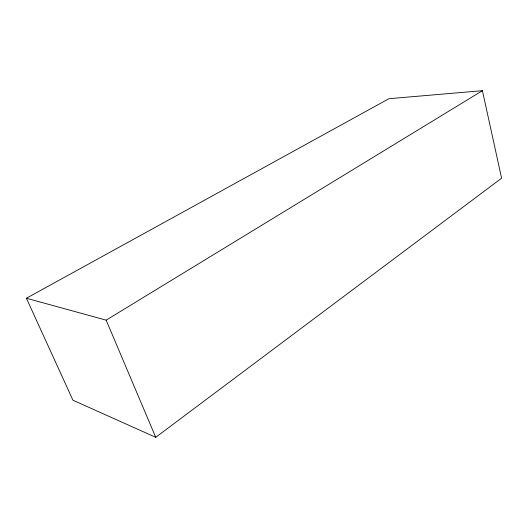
<?xml version="1.0" encoding="UTF-8"?>
<svg xmlns="http://www.w3.org/2000/svg" width="528" height="528" viewBox="0 0 528 528"><rect width="100%" height="100%" fill="white"/><g stroke="black" fill="none" stroke-linecap="round" stroke-linejoin="round"><path stroke-width="0.79" d="M155.734 437.309L501.6 178.207L482.42 90.691L388.951 98.696L26.4 298.247L72.956 400.224L155.734 437.309L106.154 320.146L26.4 298.247M106.154 320.146L482.42 90.691"/></g></svg>
